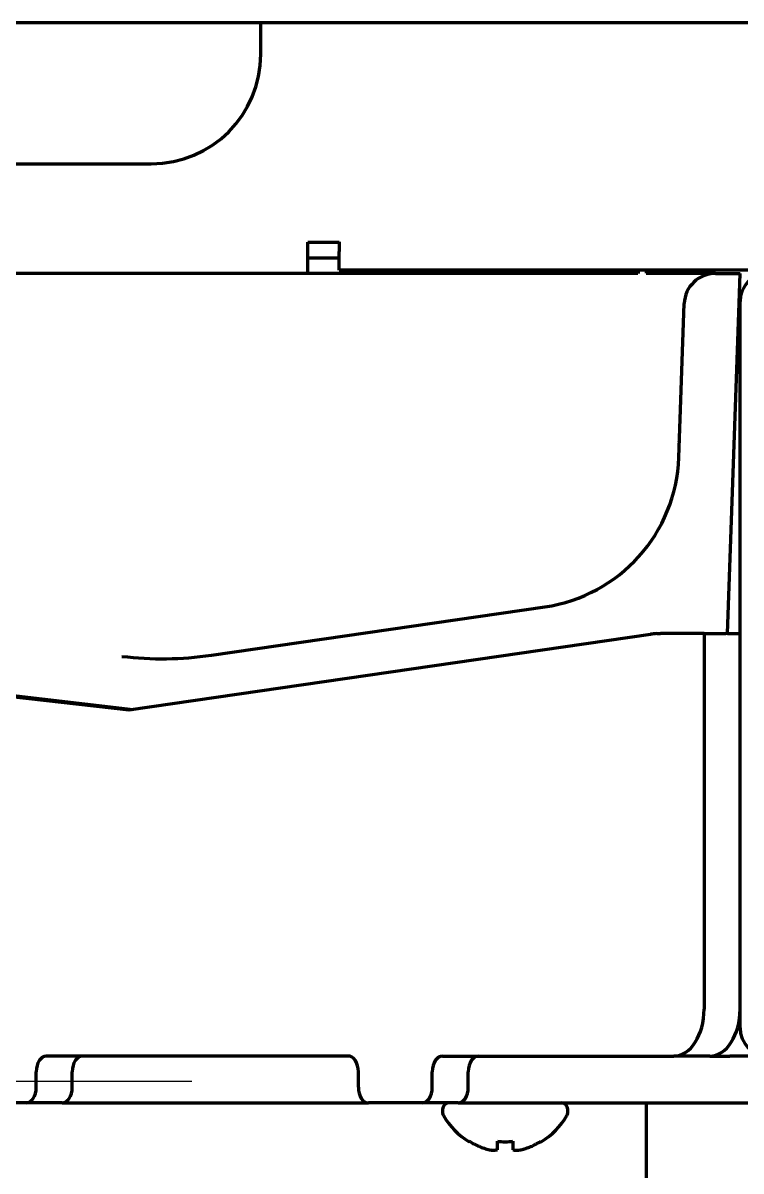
# Model space of a CAD drawing. Header units: inches. Extents: x -2405 to 7588, y 441 to 5654.
# Drawn here: x 2939 to 2984.8, y 2377.8 to 2451.1 of the extents above; entities that cross this region are included whole.
import ezdxf

# ---------------------------------------------------------------- set-up
doc = ezdxf.new("R2010")
doc.units = ezdxf.units.IN

# ---------------------------------------------------------------- blocks, each defined once
blk = doc.blocks.new('A$C29D5572B')
at = {"color": 1}
blk.add_line((-50, 0), (50, 0), dxfattribs=at)
blk = doc.blocks.new('A$C0F8E2EAE')
blk.add_blockref('A$C29D5572B', (0, 0))

msp = doc.modelspace()

# ---------------------------------------------------------------- linework, layer by layer
at = {"linetype": 'Continuous', "lineweight": 70}
for p, q in [((3033.775, 2451.128), (2867.775, 2451.128)), ((2954.175, 2449.127), (2954.175, 2451.129)), ((2897.174, 2442.128), (2947.176, 2442.128)), ((2957.175, 2437.128), (2959.175, 2437.128)), ((2957.175, 2435.128), (2957.175, 2437.128)), ((2959.175, 2437.152), (2959.175, 2436.528)), ((2957.175, 2436.128), (2959.175, 2436.128)), ((2959.175, 2435.328), (2959.175, 2436.528)), ((2961.175, 2435.328), (2959.175, 2435.328)), ((2993.522, 2435.328), (2961.175, 2435.328)), ((2978.275, 2435.328), (2978.275, 2435.128)), ((2978.775, 2435.342), (2978.775, 2435.152)), ((2957.175, 2435.128), (2222.375, 2435.128)), ((2975.275, 2435.128), (2957.175, 2435.128)), ((2978.247, 2435.128), (2975.275, 2435.128)), ((2983.206, 2435.128), (2978.775, 2435.128)), ((2983.206, 2435.128), (2983.507, 2435.128)), ((2983.507, 2435.128), (2984.775, 2435.128)), ((2984.709, 2433.233), (2984.775, 2435.128)), ((2980.865, 2423.373), (2981.208, 2433.198)), ((2983.972, 2412.128), (2984.709, 2433.233)), ((2984.775, 2386.928), (2984.775, 2433.328)), ((2951.011, 2410.735), (2972.307, 2413.826)), ((2945.742, 2407.236), (2979.055, 2412.076)), ((2979.452, 2412.115), (2979.7, 2412.128)), ((2982.477, 2412.128), (2979.7, 2412.128)), ((2982.477, 2412.128), (2982.477, 2388.128)), ((2982.477, 2412.128), (2983.859, 2412.128)), ((2983.972, 2412.128), (2983.859, 2412.128)), ((2983.972, 2412.128), (2984.775, 2412.128)), ((2919.679, 2410.243), (2945.742, 2407.236)), ((2922.627, 2410.012), (2945.987, 2407.272)), ((2959.755, 2385.128), (2940.472, 2385.128)), ((2965.764, 2385.128), (2980.549, 2385.128)), ((2982.847, 2385.128), (2980.549, 2385.128)), ((2982.846, 2385.128), (2984.116, 2385.128)), ((2986.414, 2385.128), (2984.116, 2385.128)), ((2939.829, 2383.128), (2939.829, 2384.128)), ((2942.127, 2383.128), (2942.127, 2384.128)), ((2960.398, 2383.128), (2960.398, 2384.128)), ((2965.122, 2383.128), (2965.122, 2384.128)), ((2967.42, 2383.128), (2967.42, 2384.128)), ((2939.186, 2382.128), (2935.748, 2382.128)), ((2941.484, 2382.128), (2939.186, 2382.128)), ((2941.485, 2382.128), (2961.041, 2382.128)), ((2964.479, 2382.128), (2961.041, 2382.128)), ((2966.777, 2382.128), (2964.479, 2382.128)), ((2965.775, 2381.728), (2965.775, 2381.528)), ((2966.776, 2382.128), (2984.116, 2382.128)), ((2973.775, 2381.528), (2973.775, 2381.728)), ((2978.775, 2382.132), (2978.775, 2304.578)), ((2984.116, 2382.128), (2986.414, 2382.128)), ((2967.475, 2379.65), (2967.475, 2379.683)), ((2972.075, 2379.683), (2972.075, 2379.65))]:
    msp.add_line(p, q, dxfattribs=at)
for centre, radius, start, end in [((2983.206, 2433.128), 2, 90, 178), ((2986.575, 2433.328), 1.8, 90, 180), ((2970.871, 2423.722), 10, 278.25944, 358), ((2986.575, 2386.928), 1.8, 180, 270), ((2966.175, 2381.728), 0.4, 90, 180), ((2973.375, 2381.728), 0.4, 0, 90), ((2966.175, 2381.528), 0.4, 180, 210.30118), ((2969.974, 2383.748), 4.8, 210.30118, 238.62729), ((2969.576, 2383.748), 4.8, 301.37271, 329.69882), ((2973.375, 2381.528), 0.4, 329.69882, 0)]:
    msp.add_arc(centre, radius, start, end, dxfattribs=at)
for centre, major_axis, ratio, start_param, end_param in [((2947.174, 2449.129), (4.951, -4.951), 0.999695, 5.497939, 7.068431), ((2970.91, 2424.849), (0.253, 10.039), 0.995756, 4.687715, 4.702638), ((2979.678, 2401.686), (0, 10.435), 0.642788, 0.033701, 0.09311), ((2948.735, 2460.928), (1.504, 50.411), 0.654536, 3.082858, 3.25613), ((2980.549, 2388.128), (0, 3), 0.642788, 3.141593, 4.712389), ((2982.847, 2388.128), (0, -3), 0.642788, 0, 1.570796), ((2940.472, 2384.128), (0, -1), 0.642788, 3.141593, 4.712389), ((2942.77, 2384.128), (0, 1), 0.642788, 0, 1.570796), ((2959.755, 2384.128), (0, -1), 0.642788, 1.570796, 3.141593), ((2965.764, 2384.128), (0, -1), 0.642788, 3.141593, 4.712389), ((2968.063, 2384.128), (0, 1), 0.642788, 0, 1.570796), ((2939.186, 2383.128), (0, 1), 0.642788, 3.141593, 4.712389), ((2941.484, 2383.128), (0, -1), 0.642788, 0, 1.570796), ((2961.041, 2383.128), (0, 1), 0.642788, 1.570796, 3.141593), ((2964.479, 2383.128), (0, 1), 0.642788, 3.141593, 4.712389), ((2966.777, 2383.128), (0, -1), 0.642788, 0, 1.570796)]:
    msp.add_ellipse(centre, major_axis=major_axis, ratio=ratio, start_param=start_param, end_param=end_param, dxfattribs=at)
for points in [[(2967.475, 2379.683), (2967.678, 2379.558), (2967.888, 2379.451), (2968.213, 2379.313), (2968.323, 2379.271), (2968.546, 2379.195), (2968.66, 2379.162), (2968.775, 2379.132)], [(2970.275, 2379.683), (2970.275, 2379.558), (2970.275, 2379.451), (2970.275, 2379.313), (2970.275, 2379.271), (2970.275, 2379.195), (2970.275, 2379.162), (2970.275, 2379.132)]]:
    msp.add_open_spline(points, degree=3, knots=[0, 0, 0, 0, 0.5, 0.5, 0.75, 0.75, 1, 1, 1, 1], dxfattribs=at)
for points in [[(2969.275, 2379.132), (2969.275, 2379.146), (2969.275, 2379.176), (2969.275, 2379.226), (2969.275, 2379.283), (2969.275, 2379.344), (2969.275, 2379.41), (2969.275, 2379.485), (2969.275, 2379.572), (2969.275, 2379.644), (2969.275, 2379.683)], [(2969.275, 2379.683), (2969.442, 2379.661), (2969.775, 2379.639), (2970.108, 2379.661), (2970.275, 2379.683)], [(2970.775, 2379.132), (2970.829, 2379.146), (2970.937, 2379.176), (2971.099, 2379.226), (2971.258, 2379.283), (2971.413, 2379.344), (2971.565, 2379.41), (2971.722, 2379.485), (2971.888, 2379.572), (2972.011, 2379.644), (2972.075, 2379.683)], [(2968.775, 2379.132), (2968.799, 2379.129), (2968.846, 2379.124), (2968.918, 2379.119), (2968.989, 2379.116), (2969.061, 2379.116), (2969.132, 2379.119), (2969.204, 2379.124), (2969.251, 2379.129), (2969.275, 2379.132)], [(2970.275, 2379.132), (2970.301, 2379.129), (2970.352, 2379.123), (2970.426, 2379.118), (2970.498, 2379.116), (2970.568, 2379.116), (2970.637, 2379.119), (2970.706, 2379.124), (2970.752, 2379.129), (2970.775, 2379.132)]]:
    msp.add_open_spline(points, degree=3, dxfattribs=at)

# ---------------------------------------------------------------- block references
msp.add_blockref('A$C0F8E2EAE', (2899.775, 2383.528))

doc.saveas('drawing.dxf')
